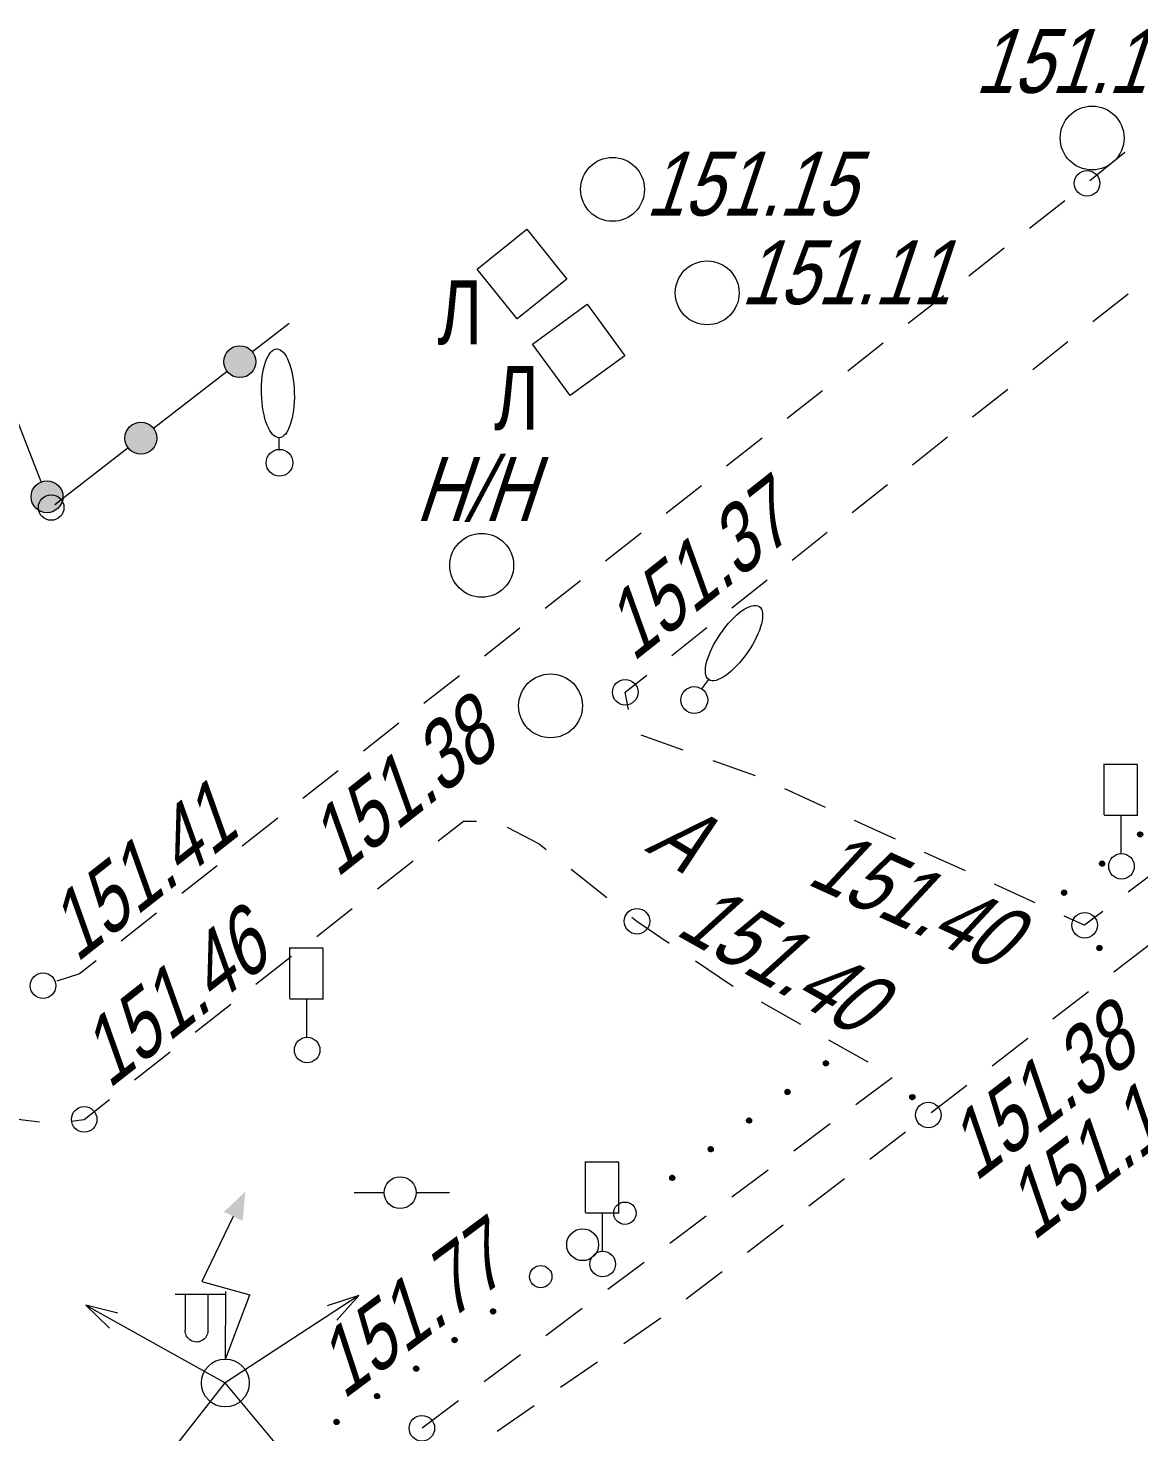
# Model space of a CAD drawing. Header units: metres. Extents: x 382 to 851, y 14083 to 14440.
# Drawn here: x 630.32 to 647.71, y 14277.81 to 14299.78 of the extents above; entities that cross this region are included whole.
import ezdxf

# ---------------------------------------------------------------- set-up
doc = ezdxf.new("R2010")
doc.units = ezdxf.units.M
doc.header["$MEASUREMENT"] = 0
for name, color, linetype, lineweight in [('Бортовой камень', 7, 'Continuous', 25), ('Вышки', 7, 'Continuous', 25), ('Горизонтали', 7, 'Continuous', 25), ('Граница улицы', 7, 'Continuous', 25), ('Колодцы', 7, 'Continuous', 25), ('ЛЭП', 7, 'Continuous', 25), ('Люки', 7, 'Continuous', 25), ('Ограды', 7, 'Continuous', 25), ('Отдельно стоящее дерево', 7, 'Continuous', 25), ('Полоса деревьев', 7, 'Continuous', 25), ('Светофоры', 7, 'Continuous', 25), ('Фонтаны', 7, 'Continuous', 25)]:
    doc.layers.add(name, color=color, linetype=linetype, lineweight=lineweight)
doc.styles.add('Style-RUSSIAN_1251', font='RUSSIAN_1251.shx')
doc.styles.add('Style-RUSSIAN_1251 I 0.32289', font='RUSSIAN_1251.shx', dxfattribs={"oblique": 18.5})

# ---------------------------------------------------------------- blocks, each defined once
blk = doc.blocks.new('msdElementTypeLine_15')
at = {"layer": 'ЛЭП', "color": 251, "linetype": 'Continuous', "lineweight": 9}
blk.add_line((17.54, 22.227), (19.087, 24.191), dxfattribs=at)
blk = doc.blocks.new('RADFON')
at = {"layer": 'Вышки', "linetype": 'Continuous', "lineweight": 9}
blk.add_hatch(color=251, dxfattribs=at).paths.add_polyline_path([(0.273, 2.536), (-0.022, 2.678), (0.313, 2.996)])
at = {"layer": 'Вышки', "color": 251, "linetype": 'Continuous', "lineweight": 9}
for p, q in [((0.125, 2.607), (-0.365, 1.588)), ((-0.365, 1.588), (0.385, 1.382)), ((0.006, 1.386), (-0.784, 1.386)), ((-0.627, 1.386), (-0.627, 0.821)), ((-0.273, 1.386), (-0.273, 0.814)), ((0.004, 0.375), (0.007, 1.434)), ((0.004, 0.375), (0.385, 1.382))]:
    blk.add_line(p, q, dxfattribs=at)
at = {"layer": 'Вышки', "color": 251, "linetype": 'Continuous', "lineweight": 9, "extrusion": (0, 0, -1)}
blk.add_arc((0.45, 0.818), 0.177, 181.1328, 1.1328, dxfattribs=at)
at = {"layer": 'Вышки', "color": 251, "linetype": 'Continuous', "lineweight": 9}
blk.add_arc((0, 0), 0.375, 0, 360, dxfattribs=at)
blk = doc.blocks.new('SIFON_3')
at = {"layer": 'Фонтаны', "color": 251, "linetype": 'Continuous', "lineweight": 9}
for p, q in [((-0.717, 0.004), (-0.253, 0.004)), ((0.244, 0.004), (0.774, 0.004))]:
    blk.add_line(p, q, dxfattribs=at)
blk.add_arc((0, 0), 0.25, 0, 360, dxfattribs=at)
blk = doc.blocks.new('KOLOD_45')
at = {"layer": 'Колодцы', "color": 251, "linetype": 'Continuous', "lineweight": 9}
blk.add_arc((0, 0), 0.5, 0, 360, dxfattribs=at)
blk = doc.blocks.new('KOLOD_46')
at = {"layer": 'Колодцы', "color": 251, "linetype": 'Continuous', "lineweight": 9}
blk.add_arc((0, 0), 0.5, 0, 360, dxfattribs=at)
blk = doc.blocks.new('KOLOD_47')
at = {"layer": 'Колодцы', "color": 251, "linetype": 'Continuous', "lineweight": 9}
blk.add_arc((0, 0), 0.5, 0, 360, dxfattribs=at)
blk = doc.blocks.new('KOLOD_48')
at = {"layer": 'Колодцы', "color": 251, "linetype": 'Continuous', "lineweight": 9}
blk.add_arc((0, 0), 0.5, 0, 360, dxfattribs=at)
blk = doc.blocks.new('DEREVO_271')
at = {"layer": 'Отдельно стоящее дерево', "color": 251, "linetype": 'Continuous', "lineweight": 9, "flags": 128}
blk.add_lwpolyline([(-0.007, 0.21), (-0.007, 0.393)], dxfattribs=at)
at = {"layer": 'Отдельно стоящее дерево', "color": 251, "linetype": 'Continuous', "lineweight": 9}
blk.add_arc((0, 0), 0.21, 0, 360, dxfattribs=at)
blk.add_ellipse((-0.025, 1.088), major_axis=(-0.019, 0.695), ratio=0.369829, dxfattribs=at)
blk = doc.blocks.new('DEREVO_272')
at = {"layer": 'Отдельно стоящее дерево', "color": 251, "linetype": 'Continuous', "lineweight": 9, "flags": 128}
blk.add_lwpolyline([(-0.007, 0.21), (-0.007, 0.393)], dxfattribs=at)
at = {"layer": 'Отдельно стоящее дерево', "color": 251, "linetype": 'Continuous', "lineweight": 9}
blk.add_arc((0, 0), 0.21, 0, 359.99999, dxfattribs=at)
blk.add_ellipse((-0.0255, 1.088), major_axis=(-0.0185, 0.695), ratio=0.3698286, dxfattribs=at)
blk = doc.blocks.new('DORZN1_14')
at = {"layer": 'Светофоры', "color": 251, "linetype": 'Continuous', "lineweight": 9}
for p, q in [((-0.27, 0.806), (-0.27, 1.603)), ((-0.27, 1.598), (0.252, 1.598)), ((0.252, 0.792), (0.252, 1.589)), ((-0.27, 0.801), (0.248, 0.801)), ((-0.004, 0.2), (-0.004, 0.801))]:
    blk.add_line(p, q, dxfattribs=at)
blk.add_arc((0, 0), 0.2, 0, 360, dxfattribs=at)
blk = doc.blocks.new('DORZN1_15')
at = {"layer": 'Светофоры', "color": 251, "linetype": 'Continuous', "lineweight": 9}
for p, q in [((-0.27, 0.806), (-0.27, 1.603)), ((-0.27, 1.598), (0.252, 1.598)), ((0.252, 0.792), (0.252, 1.589)), ((-0.27, 0.801), (0.248, 0.801)), ((-0.004, 0.2), (-0.004, 0.801))]:
    blk.add_line(p, q, dxfattribs=at)
blk.add_arc((0, 0), 0.2, 0, 360, dxfattribs=at)
blk = doc.blocks.new('KOLOD_54')
at = {"layer": 'Колодцы', "color": 251, "linetype": 'Continuous', "lineweight": 9}
blk.add_arc((0, 0), 0.5, 0, 360, dxfattribs=at)
blk = doc.blocks.new('PIKET_216')
at = {"layer": 'Горизонтали', "color": 251, "linetype": 'Continuous', "lineweight": 9}
blk.add_arc((0, 0), 0.2, 0, 360, dxfattribs=at)
blk = doc.blocks.new('msdElementTypeLine_18')
at = {"layer": 'Граница улицы', "color": 251, "linetype": 'Continuous', "lineweight": 9}
for p, q in [((0.261, 0.316), (0.232, 0.362)), ((0.253, 0.32), (0.232, 0.352)), ((0.268, 0.316), (0.234, 0.368)), ((0.274, 0.315), (0.236, 0.374)), ((0.243, 0.326), (0.238, 0.333)), ((0.279, 0.316), (0.239, 0.378)), ((0.284, 0.318), (0.243, 0.382)), ((0.289, 0.32), (0.246, 0.385)), ((0.294, 0.322), (0.25, 0.389)), ((0.297, 0.325), (0.255, 0.391)), ((0.301, 0.329), (0.26, 0.392)), ((0.304, 0.333), (0.265, 0.394)), ((0.307, 0.338), (0.271, 0.394)), ((0.309, 0.344), (0.277, 0.393)), ((0.311, 0.351), (0.283, 0.393)), ((0.309, 0.362), (0.293, 0.387))]:
    blk.add_line(p, q, dxfattribs=at)
blk.add_circle((0.271, 0.355), 0.04, dxfattribs=at)
blk = doc.blocks.new('PIKET_218')
at = {"layer": 'Горизонтали', "color": 251, "linetype": 'Continuous', "lineweight": 9}
blk.add_arc((0, 0), 0.2, 0, 360, dxfattribs=at)
blk = doc.blocks.new('PIKET_219')
at = {"layer": 'Горизонтали', "color": 251, "linetype": 'Continuous', "lineweight": 9}
blk.add_arc((0, 0), 0.2, 0, 360, dxfattribs=at)
blk = doc.blocks.new('PIKET_220')
at = {"layer": 'Горизонтали', "color": 251, "linetype": 'Continuous', "lineweight": 9}
blk.add_arc((0, 0), 0.2, 0, 360, dxfattribs=at)
blk = doc.blocks.new('PIKET_221')
at = {"layer": 'Горизонтали', "color": 251, "linetype": 'Continuous', "lineweight": 9}
blk.add_arc((0, 0), 0.2, 0, 360, dxfattribs=at)
blk = doc.blocks.new('DORZN1_19')
at = {"layer": 'Светофоры', "color": 251, "linetype": 'Continuous', "lineweight": 9}
for p, q in [((-0.27, 0.806), (-0.27, 1.603)), ((-0.27, 1.598), (0.252, 1.598)), ((0.252, 0.792), (0.252, 1.589)), ((-0.27, 0.801), (0.248, 0.801)), ((-0.004, 0.2), (-0.004, 0.801))]:
    blk.add_line(p, q, dxfattribs=at)
blk.add_arc((0, 0), 0.2, 0, 360, dxfattribs=at)
blk = doc.blocks.new('msdElementTypeLine_19')
at = {"layer": 'Граница улицы', "color": 251, "linetype": 'Continuous', "lineweight": 9}
for p, q in [((0.325, 0.28), (0.289, 0.32)), ((0.332, 0.28), (0.291, 0.327)), ((0.316, 0.283), (0.291, 0.311)), ((0.338, 0.281), (0.292, 0.333)), ((0.343, 0.283), (0.294, 0.338)), ((0.348, 0.285), (0.297, 0.342)), ((0.352, 0.288), (0.3, 0.346)), ((0.306, 0.287), (0.3, 0.294)), ((0.356, 0.29), (0.303, 0.35)), ((0.36, 0.295), (0.308, 0.353)), ((0.363, 0.299), (0.313, 0.355)), ((0.365, 0.303), (0.317, 0.357)), ((0.367, 0.309), (0.323, 0.358)), ((0.368, 0.315), (0.329, 0.359)), ((0.369, 0.322), (0.336, 0.359)), ((0.366, 0.332), (0.346, 0.355))]:
    blk.add_line(p, q, dxfattribs=at)
blk.add_circle((0.329, 0.32), 0.04, dxfattribs=at)
blk = doc.blocks.new('msdElementTypeLineString_74')
at = {"layer": 'Полоса деревьев', "color": 251, "linetype": 'Continuous', "lineweight": 9}
for p, q in [((22.307, 10.022), (22.26, 9.988)), ((22.313, 10.021), (22.26, 9.981)), ((22.301, 10.024), (22.261, 9.994)), ((22.318, 10.018), (22.261, 9.975)), ((22.323, 10.016), (22.263, 9.971)), ((22.327, 10.012), (22.264, 9.966)), ((22.29, 10.022), (22.266, 10.004)), ((22.331, 10.009), (22.266, 9.961)), ((22.333, 10.004), (22.27, 9.958)), ((22.335, 10), (22.274, 9.954)), ((22.337, 9.995), (22.278, 9.951)), ((22.339, 9.99), (22.282, 9.948)), ((22.338, 9.983), (22.289, 9.946)), ((22.338, 9.977), (22.295, 9.945)), ((22.335, 9.968), (22.304, 9.945)), ((22.33, 9.958), (22.322, 9.953)), ((21.699, 9.576), (21.659, 9.546)), ((21.705, 9.574), (21.659, 9.539)), ((21.712, 9.572), (21.659, 9.533)), ((21.717, 9.57), (21.659, 9.527)), ((21.722, 9.567), (21.662, 9.523)), ((21.725, 9.564), (21.663, 9.517)), ((21.688, 9.574), (21.664, 9.556)), ((21.729, 9.561), (21.665, 9.513)), ((21.731, 9.556), (21.669, 9.509)), ((21.734, 9.551), (21.673, 9.506)), ((21.736, 9.547), (21.676, 9.503)), ((21.737, 9.542), (21.681, 9.5)), ((21.737, 9.535), (21.687, 9.498)), ((21.737, 9.529), (21.693, 9.497)), ((21.733, 9.52), (21.703, 9.497)), ((21.728, 9.51), (21.721, 9.505)), ((21.11, 9.124), (21.057, 9.085)), ((21.098, 9.128), (21.058, 9.098)), ((21.104, 9.126), (21.058, 9.091)), ((21.116, 9.122), (21.058, 9.079)), ((21.12, 9.119), (21.06, 9.075)), ((21.124, 9.116), (21.061, 9.069)), ((21.087, 9.126), (21.063, 9.108)), ((21.128, 9.113), (21.064, 9.065)), ((21.13, 9.108), (21.067, 9.061)), ((21.132, 9.103), (21.071, 9.058)), ((21.134, 9.099), (21.075, 9.054)), ((21.136, 9.093), (21.08, 9.052)), ((21.136, 9.087), (21.086, 9.05)), ((21.135, 9.081), (21.092, 9.048)), ((21.132, 9.072), (21.101, 9.049)), ((21.127, 9.062), (21.12, 9.057)), ((20.496, 8.68), (20.456, 8.65)), ((20.503, 8.678), (20.456, 8.643)), ((20.509, 8.676), (20.456, 8.637)), ((20.514, 8.674), (20.456, 8.631)), ((20.519, 8.671), (20.459, 8.626)), ((20.523, 8.668), (20.46, 8.621)), ((20.485, 8.678), (20.461, 8.66)), ((20.526, 8.664), (20.462, 8.617)), ((20.529, 8.66), (20.466, 8.613)), ((20.531, 8.655), (20.47, 8.61)), ((20.533, 8.651), (20.474, 8.606)), ((20.534, 8.645), (20.478, 8.604)), ((20.534, 8.639), (20.484, 8.602)), ((20.534, 8.633), (20.491, 8.6)), ((20.53, 8.624), (20.5, 8.601)), ((20.525, 8.614), (20.518, 8.608)), ((19.907, 8.228), (19.854, 8.189)), ((19.895, 8.231), (19.855, 8.202)), ((19.901, 8.23), (19.855, 8.195)), ((19.913, 8.226), (19.855, 8.183)), ((19.917, 8.223), (19.857, 8.178)), ((19.921, 8.22), (19.859, 8.173)), ((19.884, 8.229), (19.86, 8.212)), ((19.925, 8.216), (19.861, 8.169)), ((19.927, 8.212), (19.865, 8.165)), ((19.929, 8.207), (19.868, 8.162)), ((19.932, 8.203), (19.872, 8.158)), ((19.933, 8.197), (19.877, 8.155)), ((19.933, 8.191), (19.883, 8.154)), ((19.932, 8.185), (19.889, 8.152)), ((19.929, 8.176), (19.899, 8.153)), ((19.924, 8.166), (19.917, 8.16)), ((17.088, 6.14), (17.048, 6.11)), ((17.095, 6.139), (17.048, 6.104)), ((17.101, 6.137), (17.048, 6.098)), ((17.106, 6.135), (17.048, 6.092)), ((17.111, 6.132), (17.051, 6.087)), ((17.115, 6.129), (17.052, 6.082)), ((17.077, 6.138), (17.053, 6.12)), ((17.118, 6.125), (17.054, 6.077)), ((17.121, 6.121), (17.058, 6.074)), ((17.123, 6.116), (17.062, 6.071)), ((17.125, 6.111), (17.066, 6.067)), ((17.126, 6.106), (17.07, 6.064)), ((17.126, 6.1), (17.076, 6.063)), ((17.126, 6.093), (17.083, 6.061)), ((17.122, 6.085), (17.092, 6.062)), ((17.117, 6.075), (17.11, 6.069)), ((16.499, 5.689), (16.446, 5.65)), ((16.487, 5.692), (16.447, 5.662)), ((16.493, 5.691), (16.447, 5.656)), ((16.505, 5.687), (16.447, 5.644)), ((16.509, 5.684), (16.449, 5.639)), ((16.513, 5.681), (16.451, 5.634)), ((16.476, 5.69), (16.452, 5.672)), ((16.517, 5.677), (16.453, 5.629)), ((16.519, 5.673), (16.457, 5.626)), ((16.521, 5.668), (16.46, 5.622)), ((16.523, 5.663), (16.464, 5.619)), ((16.525, 5.658), (16.469, 5.616)), ((16.525, 5.652), (16.475, 5.615)), ((16.524, 5.645), (16.481, 5.613)), ((16.521, 5.637), (16.49, 5.614)), ((16.516, 5.627), (16.509, 5.621)), ((15.886, 5.244), (15.845, 5.214)), ((15.892, 5.242), (15.845, 5.208)), ((15.898, 5.241), (15.845, 5.201)), ((15.903, 5.239), (15.846, 5.196)), ((15.908, 5.236), (15.848, 5.191)), ((15.912, 5.232), (15.849, 5.186)), ((15.875, 5.242), (15.85, 5.224)), ((15.915, 5.229), (15.851, 5.181)), ((15.918, 5.224), (15.855, 5.178)), ((15.92, 5.22), (15.859, 5.174)), ((15.922, 5.215), (15.863, 5.171)), ((15.923, 5.21), (15.867, 5.168)), ((15.923, 5.204), (15.873, 5.167)), ((15.923, 5.197), (15.88, 5.165)), ((15.92, 5.188), (15.889, 5.166)), ((15.915, 5.178), (15.907, 5.173)), ((0.367, 4.766), (0.346, 4.836)), ((0.372, 4.766), (0.35, 4.839)), ((0.378, 4.767), (0.355, 4.841)), ((0.383, 4.767), (0.359, 4.844)), ((0.387, 4.77), (0.364, 4.844)), ((0.392, 4.772), (0.369, 4.844)), ((0.396, 4.776), (0.374, 4.844)), ((0.4, 4.78), (0.38, 4.843)), ((0.403, 4.785), (0.386, 4.841)), ((0.407, 4.791), (0.392, 4.838)), ((0.343, 4.777), (0.332, 4.813)), ((0.335, 4.785), (0.333, 4.794)), ((0.35, 4.771), (0.334, 4.823)), ((0.356, 4.769), (0.338, 4.828)), ((0.362, 4.766), (0.341, 4.833)), ((0.409, 4.802), (0.4, 4.83)), ((15.287, 4.809), (15.231, 4.774)), ((15.281, 4.811), (15.232, 4.78)), ((15.292, 4.807), (15.232, 4.768)), ((15.275, 4.813), (15.233, 4.786)), ((15.297, 4.803), (15.233, 4.763)), ((15.3, 4.8), (15.234, 4.758)), ((15.304, 4.796), (15.236, 4.753)), ((15.264, 4.812), (15.239, 4.796)), ((15.306, 4.791), (15.24, 4.749)), ((15.307, 4.787), (15.243, 4.746)), ((15.309, 4.782), (15.247, 4.742)), ((15.31, 4.777), (15.251, 4.739)), ((15.31, 4.77), (15.257, 4.737)), ((15.309, 4.764), (15.263, 4.735)), ((15.305, 4.755), (15.273, 4.735)), ((15.299, 4.746), (15.292, 4.741)), ((14.655, 4.406), (14.599, 4.37)), ((14.66, 4.403), (14.599, 4.364)), ((14.649, 4.408), (14.6, 4.376)), ((14.643, 4.41), (14.601, 4.383)), ((14.664, 4.4), (14.601, 4.36)), ((14.668, 4.396), (14.602, 4.354)), ((14.632, 4.409), (14.606, 4.392)), ((14.672, 4.393), (14.604, 4.349)), ((14.673, 4.388), (14.608, 4.346)), ((14.675, 4.383), (14.611, 4.342)), ((14.677, 4.378), (14.615, 4.338)), ((14.678, 4.373), (14.619, 4.335)), ((14.677, 4.367), (14.625, 4.333)), ((14.677, 4.36), (14.631, 4.331)), ((14.673, 4.352), (14.641, 4.331)), ((14.667, 4.342), (14.659, 4.337)), ((0.613, 4.074), (0.597, 4.109)), ((0.621, 4.069), (0.599, 4.118)), ((0.604, 4.082), (0.601, 4.09)), ((0.627, 4.067), (0.602, 4.124)), ((0.633, 4.066), (0.605, 4.13)), ((0.638, 4.066), (0.608, 4.134)), ((0.643, 4.067), (0.613, 4.137)), ((0.648, 4.068), (0.617, 4.14)), ((0.653, 4.069), (0.621, 4.143)), ((0.657, 4.072), (0.626, 4.144)), ((0.662, 4.075), (0.631, 4.144)), ((0.665, 4.079), (0.636, 4.145)), ((0.669, 4.084), (0.642, 4.144)), ((0.672, 4.089), (0.648, 4.143)), ((0.675, 4.095), (0.654, 4.141)), ((0.675, 4.106), (0.663, 4.134)), ((11.675, 2.575), (11.617, 2.543)), ((11.68, 2.572), (11.617, 2.538)), ((11.669, 2.578), (11.618, 2.55)), ((11.684, 2.569), (11.618, 2.533)), ((11.663, 2.58), (11.619, 2.556)), ((11.687, 2.565), (11.619, 2.527)), ((11.691, 2.561), (11.621, 2.523)), ((11.692, 2.556), (11.624, 2.519)), ((11.652, 2.58), (11.625, 2.565)), ((11.694, 2.552), (11.627, 2.515)), ((11.695, 2.547), (11.63, 2.511)), ((11.696, 2.541), (11.635, 2.507)), ((11.695, 2.535), (11.64, 2.505)), ((11.694, 2.529), (11.646, 2.503)), ((11.689, 2.52), (11.656, 2.502)), ((11.683, 2.511), (11.675, 2.507)), ((11.018, 2.213), (10.96, 2.181)), ((11.023, 2.21), (10.96, 2.175)), ((11.012, 2.215), (10.961, 2.187)), ((11.006, 2.218), (10.962, 2.194)), ((11.027, 2.207), (10.962, 2.17)), ((11.031, 2.203), (10.962, 2.165)), ((11.034, 2.199), (10.964, 2.16)), ((10.995, 2.217), (10.969, 2.203)), ((11.035, 2.194), (10.967, 2.156)), ((11.037, 2.189), (10.97, 2.152)), ((11.039, 2.184), (10.974, 2.149)), ((11.039, 2.179), (10.978, 2.145)), ((11.038, 2.173), (10.984, 2.143)), ((11.037, 2.166), (10.99, 2.14)), ((11.032, 2.158), (10.999, 2.14)), ((11.026, 2.149), (11.018, 2.145)), ((10.353, 1.875), (10.288, 1.844)), ((10.348, 1.879), (10.289, 1.85)), ((10.343, 1.881), (10.29, 1.856)), ((10.357, 1.872), (10.29, 1.839)), ((10.36, 1.868), (10.29, 1.834)), ((10.363, 1.864), (10.291, 1.829)), ((10.337, 1.884), (10.292, 1.862)), ((10.365, 1.859), (10.294, 1.825)), ((10.366, 1.854), (10.297, 1.821)), ((10.326, 1.884), (10.299, 1.871)), ((10.367, 1.849), (10.3, 1.817)), ((10.368, 1.843), (10.304, 1.813)), ((10.366, 1.837), (10.31, 1.81)), ((10.365, 1.831), (10.316, 1.807)), ((10.36, 1.823), (10.325, 1.806)), ((10.353, 1.814), (10.345, 1.81)), ((9.673, 1.553), (9.613, 1.524)), ((9.678, 1.55), (9.613, 1.519)), ((9.681, 1.546), (9.614, 1.514)), ((9.685, 1.542), (9.614, 1.508)), ((9.667, 1.556), (9.615, 1.531)), ((9.661, 1.559), (9.616, 1.537)), ((9.65, 1.559), (9.623, 1.546)), ((2.937, 1.448), (2.879, 1.487)), ((2.931, 1.446), (2.879, 1.481)), ((2.941, 1.451), (2.88, 1.492)), ((2.925, 1.444), (2.88, 1.474)), ((2.945, 1.454), (2.882, 1.497)), ((2.949, 1.458), (2.884, 1.502)), ((2.915, 1.444), (2.884, 1.466)), ((2.952, 1.462), (2.886, 1.506)), ((2.954, 1.466), (2.89, 1.51)), ((2.956, 1.471), (2.894, 1.513)), ((2.904, 1.446), (2.897, 1.451)), ((2.957, 1.476), (2.898, 1.517)), ((2.958, 1.482), (2.903, 1.519)), ((2.957, 1.488), (2.909, 1.521)), ((2.957, 1.495), (2.915, 1.523)), ((2.951, 1.505), (2.926, 1.521)), ((9.688, 1.538), (9.616, 1.503)), ((9.689, 1.533), (9.619, 1.499)), ((9.69, 1.528), (9.622, 1.495)), ((9.691, 1.523), (9.625, 1.491)), ((9.692, 1.518), (9.629, 1.488)), ((9.69, 1.512), (9.634, 1.485)), ((9.689, 1.505), (9.64, 1.482)), ((9.684, 1.498), (9.65, 1.481)), ((9.677, 1.489), (9.669, 1.485)), ((3.58, 1.063), (3.525, 1.1)), ((3.579, 1.069), (3.531, 1.102)), ((3.579, 1.076), (3.537, 1.104)), ((3.573, 1.086), (3.548, 1.102)), ((8.997, 1.228), (8.937, 1.199)), ((9.002, 1.224), (8.937, 1.193)), ((9.006, 1.221), (8.938, 1.188)), ((8.991, 1.23), (8.939, 1.205)), ((9.009, 1.217), (8.939, 1.183)), ((8.985, 1.233), (8.94, 1.212)), ((9.012, 1.213), (8.94, 1.178)), ((9.013, 1.208), (8.943, 1.174)), ((9.014, 1.203), (8.946, 1.17)), ((8.974, 1.233), (8.947, 1.22)), ((9.016, 1.198), (8.949, 1.166)), ((9.016, 1.193), (8.953, 1.162)), ((9.015, 1.186), (8.959, 1.159)), ((9.013, 1.18), (8.965, 1.157)), ((9.008, 1.172), (8.974, 1.156)), ((9.001, 1.163), (8.993, 1.159)), ((3.559, 1.029), (3.501, 1.068)), ((3.564, 1.032), (3.502, 1.073)), ((3.553, 1.027), (3.502, 1.062)), ((3.547, 1.025), (3.502, 1.055)), ((3.567, 1.035), (3.504, 1.078)), ((3.571, 1.039), (3.506, 1.083)), ((3.537, 1.025), (3.506, 1.047)), ((3.574, 1.043), (3.508, 1.087)), ((3.576, 1.047), (3.512, 1.091)), ((3.578, 1.052), (3.516, 1.094)), ((3.526, 1.027), (3.519, 1.032)), ((3.579, 1.057), (3.52, 1.098)), ((4.239, 0.704), (4.171, 0.734)), ((4.235, 0.701), (4.171, 0.729)), ((4.242, 0.709), (4.172, 0.739)), ((4.229, 0.698), (4.173, 0.723)), ((4.245, 0.713), (4.174, 0.744)), ((4.224, 0.695), (4.174, 0.717)), ((4.248, 0.717), (4.175, 0.749)), ((4.249, 0.722), (4.178, 0.753)), ((4.214, 0.693), (4.18, 0.709)), ((4.25, 0.727), (4.182, 0.757)), ((4.25, 0.732), (4.184, 0.761)), ((4.25, 0.738), (4.189, 0.765)), ((4.248, 0.744), (4.195, 0.768)), ((4.203, 0.693), (4.195, 0.697)), ((4.246, 0.75), (4.201, 0.771)), ((4.239, 0.759), (4.212, 0.771)), ((4.947, 0.452), (4.874, 0.475)), ((4.944, 0.448), (4.874, 0.47)), ((4.941, 0.443), (4.874, 0.465)), ((4.949, 0.456), (4.875, 0.48)), ((4.952, 0.461), (4.876, 0.485)), ((4.935, 0.44), (4.876, 0.459)), ((4.952, 0.466), (4.878, 0.49)), ((4.93, 0.436), (4.879, 0.453)), ((4.953, 0.471), (4.881, 0.494)), ((4.952, 0.476), (4.884, 0.499)), ((4.921, 0.434), (4.885, 0.446)), ((4.951, 0.482), (4.888, 0.502)), ((4.949, 0.488), (4.894, 0.506)), ((4.947, 0.494), (4.899, 0.509)), ((4.939, 0.502), (4.91, 0.511)), ((4.91, 0.432), (4.901, 0.435)), ((5.683, 0.308), (5.604, 0.32)), ((5.682, 0.303), (5.605, 0.315)), ((5.68, 0.298), (5.605, 0.31)), ((5.678, 0.293), (5.605, 0.305)), ((5.683, 0.313), (5.606, 0.325)), ((5.676, 0.289), (5.606, 0.299)), ((5.683, 0.318), (5.609, 0.329)), ((5.671, 0.284), (5.61, 0.294)), ((5.682, 0.323), (5.611, 0.334)), ((5.666, 0.28), (5.613, 0.288)), ((5.68, 0.329), (5.614, 0.339)), ((5.676, 0.334), (5.619, 0.343)), ((5.657, 0.276), (5.62, 0.282)), ((5.673, 0.34), (5.624, 0.347)), ((5.664, 0.346), (5.634, 0.351)), ((5.647, 0.273), (5.638, 0.274))]:
    blk.add_line(p, q, dxfattribs=at)
for centre, radius in [((22.299, 9.984), 0.04), ((21.698, 9.536), 0.04), ((21.096, 9.088), 0.04), ((20.495, 8.64), 0.04), ((19.893, 8.192), 0.04), ((19.152, 7.639), 0.175), ((18.49, 7.146), 0.25), ((17.834, 6.646), 0.175), ((17.087, 6.101), 0.04), ((16.485, 5.652), 0.04), ((15.884, 5.204), 0.04), ((0.37, 4.805), 0.04), ((15.271, 4.774), 0.04), ((14.638, 4.37), 0.04), ((0.636, 4.106), 0.04), ((13.859, 3.872), 0.175), ((13.163, 3.429), 0.25), ((1.111, 3.313), 0.175), ((12.473, 2.977), 0.175), ((1.669, 2.705), 0.25), ((11.656, 2.541), 0.04), ((2.219, 2.09), 0.175), ((10.999, 2.179), 0.04), ((10.328, 1.845), 0.04), ((9.652, 1.52), 0.04), ((2.919, 1.483), 0.04), ((3.541, 1.064), 0.04), ((8.976, 1.194), 0.04), ((8.126, 0.834), 0.175), ((4.211, 0.732), 0.04), ((7.352, 0.547), 0.25), ((4.913, 0.472), 0.04), ((5.644, 0.313), 0.04), ((6.582, 0.252), 0.175)]:
    blk.add_circle(centre, radius, dxfattribs=at)
blk = doc.blocks.new('PIKET_222')
at = {"layer": 'Горизонтали', "color": 251, "linetype": 'Continuous', "lineweight": 9}
blk.add_arc((0, 0), 0.2, 0, 360, dxfattribs=at)
blk = doc.blocks.new('PIKET_223')
at = {"layer": 'Горизонтали', "color": 251, "linetype": 'Continuous', "lineweight": 9}
blk.add_arc((0, 0), 0.2, 0, 360, dxfattribs=at)
blk = doc.blocks.new('PIKET_230')
at = {"layer": 'Горизонтали', "color": 251, "linetype": 'Continuous', "lineweight": 9}
blk.add_arc((0, 0), 0.2, 0, 360, dxfattribs=at)
blk = doc.blocks.new('msdElementTypeShape_1')
at = {"layer": 'Граница улицы', "color": 251, "linetype": 'Continuous', "lineweight": 9}
for p, q in [((15.791, 13.279), (16.349, 13.718)), ((18.827, 13.583), (19.384, 13.142)), ((14.84, 12.531), (15.398, 12.97)), ((13.889, 11.783), (14.447, 12.222)), ((12.939, 11.036), (13.496, 11.474)), ((21.799, 11.509), (22.417, 11.161)), ((22.853, 10.916), (23.471, 10.568)), ((11.988, 10.288), (12.546, 10.726)), ((7.466, 10.387), (8.152, 10.207)), ((23.849, 10.319), (23.28, 9.895)), ((5.284, 9.684), (5.872, 10.08)), ((8.636, 10.079), (9.322, 9.899)), ((22.879, 9.597), (22.31, 9.173)), ((4.281, 9.008), (4.869, 9.404)), ((21.909, 8.874), (21.34, 8.45)), ((3.278, 8.331), (3.866, 8.728)), ((20.939, 8.151), (20.37, 7.727)), ((2.275, 7.655), (2.863, 8.052)), ((1.272, 6.979), (1.86, 7.376)), ((19.969, 7.429), (19.4, 7.005)), ((18.999, 6.706), (18.43, 6.282)), ((18.029, 5.983), (17.46, 5.559)), ((0, 5.517), (0.02, 5.871)), ((0.105, 5.178), (0, 5.517)), ((17.059, 5.261), (16.49, 4.837)), ((0.546, 4.054), (0.259, 4.703)), ((16.069, 4.567), (15.471, 4.186)), ((15.05, 3.916), (14.451, 3.535)), ((12.994, 2.643), (12.372, 2.3)), ((10.851, 1.523), (10.211, 1.215)), ((8.642, 0.542), (7.976, 0.296)), ((6.303, 0.043), (5.602, 0.149)), ((7.494, 0.171), (6.796, 0.04))]:
    blk.add_line(p, q, dxfattribs=at)
at = {"layer": 'Граница улицы', "color": 251, "linetype": 'Continuous', "lineweight": 9, "flags": 128}
for points in [[(16.742, 14.027), (17.137, 14.338), (17.343, 14.338)], [(17.82, 14.243), (18.322, 13.983), (18.435, 13.893)], [(19.776, 12.832), (19.854, 12.77), (20.359, 12.429)], [(20.773, 12.149), (21.336, 11.769), (21.363, 11.754)], [(6.287, 10.36), (6.335, 10.392), (6.79, 10.491), (6.975, 10.473)], [(10.995, 9.64), (11.2, 9.668), (11.595, 9.979)], [(9.806, 9.771), (10.202, 9.667), (10.499, 9.629)], [(0.285, 6.287), (0.322, 6.339), (0.857, 6.7)], [(1.269, 3.086), (1.063, 3.315), (0.831, 3.644)], [(14.03, 3.266), (13.44, 2.889), (13.432, 2.884)], [(2.096, 2.205), (1.803, 2.49), (1.603, 2.714)], [(11.935, 2.058), (11.74, 1.951), (11.301, 1.74)], [(2.981, 1.384), (2.84, 1.478), (2.454, 1.856)], [(4.001, 0.739), (3.815, 0.822), (3.396, 1.104)], [(9.761, 0.998), (9.393, 0.821), (9.11, 0.716)], [(5.123, 0.291), (4.711, 0.424), (4.458, 0.536)]]:
    blk.add_lwpolyline(points, dxfattribs=at)
blk = doc.blocks.new('msdElementTypeLine_31')
at = {"layer": 'ЛЭП', "color": 251, "linetype": 'Continuous', "lineweight": 9}
for p, q in [((1.739, 21.267), (0.134, 23.184)), ((17.834, 2.051), (19.439, 0.134))]:
    blk.add_line(p, q, dxfattribs=at)
at = {"layer": 'ЛЭП', "color": 251, "linetype": 'Continuous', "lineweight": 9, "flags": 128}
for points in [[(1.316, 21.564), (1.739, 21.267), (1.52, 21.738)], [(18.257, 1.754), (17.834, 2.051), (18.053, 1.58)]]:
    blk.add_lwpolyline(points, dxfattribs=at)
blk = doc.blocks.new('msdElementTypeLine_32')
at = {"layer": 'ЛЭП', "color": 251, "linetype": 'Continuous', "lineweight": 9}
for p, q in [((2.318, 8.277), (0.134, 9.494)), ((14.751, 1.351), (16.935, 0.134))]:
    blk.add_line(p, q, dxfattribs=at)
at = {"layer": 'ЛЭП', "color": 251, "linetype": 'Continuous', "lineweight": 9, "flags": 128}
for points in [[(1.817, 8.403), (2.318, 8.277), (1.946, 8.638)], [(15.252, 1.225), (14.751, 1.351), (15.123, 0.99)]]:
    blk.add_lwpolyline(points, dxfattribs=at)
blk = doc.blocks.new('PIKET_287')
at = {"layer": 'Горизонтали', "color": 251, "linetype": 'Continuous', "lineweight": 9}
blk.add_arc((0, 0), 0.2, 0, 360, dxfattribs=at)
blk = doc.blocks.new('msdElementTypeLineString_81')
at = {"layer": 'Ограды', "linetype": 'Continuous', "lineweight": 9}
h = blk.add_hatch(color=251, dxfattribs=at)
edge = h.paths.add_edge_path()
edge.add_arc((14.656, 2.533), 0.25, 0, 360)
h = blk.add_hatch(color=251, dxfattribs=at)
edge = h.paths.add_edge_path()
edge.add_arc((13.108, 1.336), 0.25, 0, 360)
h = blk.add_hatch(color=251, dxfattribs=at)
edge = h.paths.add_edge_path()
edge.add_arc((11.638, 0.419), 0.25, 0, 360)
at = {"layer": 'Ограды', "color": 251, "linetype": 'Continuous', "lineweight": 9}
for p, q in [((15.43, 3.132), (14.854, 2.686)), ((14.459, 2.381), (13.306, 1.489)), ((11.547, 0.652), (11.021, 2.01)), ((12.91, 1.184), (11.758, 0.292))]:
    blk.add_line(p, q, dxfattribs=at)
for centre in [(14.656, 2.533), (14.656, 2.533), (13.108, 1.336), (13.108, 1.336), (11.638, 0.419), (11.638, 0.419)]:
    blk.add_circle(centre, 0.25, dxfattribs=at)
blk = doc.blocks.new('msdElementTypeLine_40')
at = {"layer": 'ЛЭП', "color": 251, "linetype": 'Continuous', "lineweight": 9}
for p, q in [((26.538, 17.474), (28.628, 18.846)), ((2.224, 1.506), (0.134, 0.134))]:
    blk.add_line(p, q, dxfattribs=at)
at = {"layer": 'ЛЭП', "color": 251, "linetype": 'Continuous', "lineweight": 9, "flags": 128}
for points in [[(26.882, 17.86), (26.538, 17.474), (27.031, 17.637)], [(1.88, 1.12), (2.224, 1.506), (1.731, 1.343)]]:
    blk.add_lwpolyline(points, dxfattribs=at)
blk = doc.blocks.new('msdElementTypeLineString_98')
at = {"layer": 'Полоса деревьев', "color": 251, "linetype": 'Continuous', "lineweight": 9}
for p, q in [((1.7, 1.396), (1.743, 1.429)), ((1.7, 1.39), (1.749, 1.428)), ((1.7, 1.383), (1.755, 1.426)), ((1.701, 1.378), (1.76, 1.423)), ((1.703, 1.405), (1.733, 1.428)), ((1.703, 1.374), (1.764, 1.42)), ((1.706, 1.369), (1.768, 1.417)), ((1.708, 1.415), (1.715, 1.421)), ((1.708, 1.365), (1.771, 1.413)), ((1.712, 1.361), (1.774, 1.409)), ((1.716, 1.358), (1.775, 1.403)), ((1.104, 0.94), (1.147, 0.973)), ((1.104, 0.934), (1.154, 0.972)), ((1.104, 0.928), (1.16, 0.97)), ((1.106, 0.922), (1.164, 0.967)), ((1.108, 0.949), (1.138, 0.972)), ((1.108, 0.918), (1.168, 0.964)), ((1.11, 0.913), (1.172, 0.961)), ((1.112, 0.909), (1.176, 0.957)), ((1.113, 0.959), (1.12, 0.965)), ((1.116, 0.905), (1.178, 0.953)), ((1.12, 0.902), (1.18, 0.948)), ((1.125, 0.899), (1.182, 0.943)), ((1.13, 0.897), (1.182, 0.937)), ((1.136, 0.896), (1.182, 0.931)), ((1.142, 0.894), (1.182, 0.924)), ((1.153, 0.896), (1.177, 0.914)), ((0.509, 0.485), (0.552, 0.517)), ((0.509, 0.478), (0.558, 0.516)), ((0.509, 0.472), (0.564, 0.514)), ((0.51, 0.467), (0.569, 0.512)), ((0.512, 0.493), (0.542, 0.517)), ((0.512, 0.462), (0.573, 0.508)), ((0.515, 0.457), (0.576, 0.505)), ((0.517, 0.503), (0.524, 0.509)), ((0.517, 0.453), (0.58, 0.501)), ((0.521, 0.45), (0.583, 0.497)), ((0.524, 0.446), (0.584, 0.492)), ((0.529, 0.443), (0.586, 0.487)), ((0.534, 0.441), (0.587, 0.481)), ((0.541, 0.44), (0.587, 0.475)), ((0.547, 0.438), (0.587, 0.469)), ((0.558, 0.44), (0.582, 0.459))]:
    blk.add_line(p, q, dxfattribs=at)
for centre in [(1.739, 1.39), (1.143, 0.934), (0.548, 0.478)]:
    blk.add_circle(centre, 0.04, dxfattribs=at)
blk = doc.blocks.new('msdElementTypeLineString_103')
at = {"layer": 'Граница улицы', "color": 251, "linetype": 'Continuous', "lineweight": 9}
for p, q in [((7.322, 9.449), (7.872, 9.885)), ((6.38, 8.702), (6.93, 9.138)), ((5.438, 7.956), (5.988, 8.392)), ((4.496, 7.209), (5.046, 7.645)), ((3.554, 6.463), (4.104, 6.899)), ((2.612, 5.716), (3.162, 6.152)), ((1.67, 4.97), (2.22, 5.406)), ((0.728, 4.224), (1.278, 4.659)), ((0.908, 2.741), (0.247, 2.977)), ((2.04, 2.337), (1.379, 2.573)), ((3.137, 1.846), (2.498, 2.136)), ((4.231, 1.348), (3.592, 1.639)), ((5.325, 0.85), (4.686, 1.141)), ((6.418, 0.352), (5.78, 0.643)), ((7.193, 0), (6.874, 0.145))]:
    blk.add_line(p, q, dxfattribs=at)
at = {"layer": 'Граница улицы', "color": 251, "linetype": 'Continuous', "lineweight": 9, "flags": 128}
blk.add_lwpolyline([(0.05, 3.378), (0, 3.647), (0.336, 3.913)], dxfattribs=at)
blk = doc.blocks.new('msdElementTypeLineString_110')
at = {"layer": 'Бортовой камень', "color": 251, "linetype": 'Continuous', "lineweight": 9}
for p, q in [((28.592, 13.04), (28.034, 12.611)), ((27.637, 12.307), (27.079, 11.878)), ((26.683, 11.573), (26.125, 11.144)), ((25.728, 10.839), (25.17, 10.41)), ((24.772, 10.107), (24.212, 9.681)), ((23.814, 9.378), (23.254, 8.952)), ((22.856, 8.65), (22.296, 8.223)), ((21.898, 7.921), (21.338, 7.495)), ((20.937, 7.196), (20.358, 6.795)), ((19.947, 6.51), (19.369, 6.109)), ((18.958, 5.824), (18.379, 5.423))]:
    blk.add_line(p, q, dxfattribs=at)
blk = doc.blocks.new('msdElementTypeLineString_111')
at = {"layer": 'Бортовой камень', "color": 251, "linetype": 'Continuous', "lineweight": 9}
for p, q in [((1.249, 0.945), (0.682, 0.516)), ((0.283, 0.214), (0, 0))]:
    blk.add_line(p, q, dxfattribs=at)
blk = doc.blocks.new('msdElementTypeLineString_119')
at = {"layer": 'Граница улицы', "color": 251, "linetype": 'Continuous', "lineweight": 9}
for p, q in [((37.051, 13.042), (36.505, 12.597)), ((36.112, 12.287), (35.557, 11.852)), ((35.164, 11.544), (34.609, 11.109)), ((34.216, 10.8), (33.661, 10.365)), ((33.268, 10.057), (32.713, 9.622)), ((32.32, 9.313), (31.765, 8.878)), ((31.372, 8.569), (30.817, 8.134)), ((30.424, 7.826), (29.869, 7.391)), ((29.476, 7.082), (28.921, 6.647)), ((28.528, 6.339), (27.973, 5.904)), ((27.58, 5.595), (27.025, 5.16)), ((26.632, 4.852), (26.077, 4.417)), ((25.684, 4.108), (25.129, 3.673)), ((24.736, 3.365), (24.181, 2.93)), ((23.788, 2.621), (23.233, 2.186)), ((22.84, 1.878), (22.285, 1.443)), ((21.892, 1.134), (21.337, 0.699))]:
    blk.add_line(p, q, dxfattribs=at)
at = {"layer": 'Граница улицы', "color": 251, "linetype": 'Continuous', "lineweight": 9, "flags": 128}
blk.add_lwpolyline([(20.944, 0.391), (20.683, 0.186), (20.328, 0.07)], dxfattribs=at)

msp = doc.modelspace()

# ---------------------------------------------------------------- linework, layer by layer
at = {"layer": 'Люки', "color": 251, "linetype": 'Continuous', "lineweight": 9, "flags": 128}
for points in [[(638.756, 14295.851), (637.979, 14295.228), (637.353, 14296.008), (638.13, 14296.631), (638.756, 14295.851)], [(639.663, 14294.652), (638.808, 14294.026), (638.218, 14294.833), (639.073, 14295.459), (639.663, 14294.652)]]:
    msp.add_lwpolyline(points, dxfattribs=at)

# ---------------------------------------------------------------- block references
at = {"layer": 'Бортовой камень', "color": 251, "linetype": 'Continuous', "lineweight": 9}
for name, p in [('msdElementTypeLineString_111', (646.863, 14285.736)), ('msdElementTypeLineString_110', (619.288, 14272.389))]:
    msp.add_blockref(name, p, dxfattribs=at)
at = {"layer": 'Вышки', "color": 251, "linetype": 'Continuous', "lineweight": 9}
msp.add_blockref('RADFON', (633.408, 14278.571), dxfattribs=at)
at = {"layer": 'Горизонтали', "color": 251, "linetype": 'Continuous', "lineweight": 9}
for name, p in [('PIKET_287', (646.901, 14297.35)), ('PIKET_216', (630.682, 14292.275)), ('PIKET_219', (639.67, 14289.383)), ('PIKET_221', (639.853, 14285.799)), ('PIKET_218', (646.863, 14285.736)), ('PIKET_223', (630.555, 14284.79)), ('PIKET_220', (644.415, 14282.766)), ('PIKET_222', (631.199, 14282.697)), ('PIKET_230', (636.486, 14277.863))]:
    msp.add_blockref(name, p, dxfattribs=at)
at = {"layer": 'Граница улицы', "color": 251, "linetype": 'Continuous', "lineweight": 9}
for name, p in [('msdElementTypeLineString_119', (610.441, 14284.79)), ('msdElementTypeLineString_103', (639.67, 14285.736)), ('msdElementTypeShape_1', (619.999, 14273.029)), ('msdElementTypeLine_18', (646.823, 14285.025)), ('msdElementTypeLine_19', (643.836, 14282.726))]:
    msp.add_blockref(name, p, dxfattribs=at)
at = {"layer": 'Колодцы', "color": 251, "linetype": 'Continuous', "lineweight": 9}
for name, p in [('KOLOD_48', (646.98, 14298.059)), ('KOLOD_45', (639.471, 14297.255)), ('KOLOD_46', (640.953, 14295.635)), ('KOLOD_47', (637.423, 14291.37)), ('KOLOD_54', (638.5, 14289.17))]:
    msp.add_blockref(name, p, dxfattribs=at)
at = {"layer": 'ЛЭП', "color": 251, "linetype": 'Continuous', "lineweight": 9}
for name, p in [('msdElementTypeLine_40', (633.274, 14278.437)), ('msdElementTypeLine_32', (616.473, 14278.437)), ('msdElementTypeLine_15', (614.321, 14254.38)), ('msdElementTypeLine_31', (633.274, 14255.387))]:
    msp.add_blockref(name, p, dxfattribs=at)
at = {"layer": 'Ограды', "color": 251, "linetype": 'Continuous', "lineweight": 9}
msp.add_blockref('msdElementTypeLineString_81', (618.979, 14292.025), dxfattribs=at)
at = {"layer": 'Отдельно стоящее дерево', "color": 251, "linetype": 'Continuous', "lineweight": 9}
msp.add_blockref('DEREVO_272', (634.257, 14292.975), dxfattribs=at)
at = {"layer": 'Отдельно стоящее дерево', "color": 251, "linetype": 'Continuous', "lineweight": 9, "rotation": 323.8045113970331}
msp.add_blockref('DEREVO_271', (640.751, 14289.261), dxfattribs=at)
at = {"layer": 'Полоса деревьев', "color": 251, "linetype": 'Continuous', "lineweight": 9}
for name, p in [('msdElementTypeLineString_98', (645.993, 14285.768)), ('msdElementTypeLineString_74', (620.513, 14273.59))]:
    msp.add_blockref(name, p, dxfattribs=at)
at = {"layer": 'Светофоры', "color": 251, "linetype": 'Continuous', "lineweight": 9}
for name, p in [('DORZN1_14', (647.44, 14286.659)), ('DORZN1_19', (634.69, 14283.783)), ('DORZN1_15', (639.318, 14280.433))]:
    msp.add_blockref(name, p, dxfattribs=at)
at = {"layer": 'Фонтаны', "color": 251, "linetype": 'Continuous', "lineweight": 9}
msp.add_blockref('SIFON_3', (636.145, 14281.55), dxfattribs=at)

# ---------------------------------------------------------------- texts
at = {"layer": 'Горизонтали', "color": 251, "linetype": 'Continuous', "lineweight": 9, "style": 'Style-RUSSIAN_1251 I 0.32289', "oblique": 18.5, "width": 0.8}
for s, rotation, p in [('151.37', 38.3935, (639.793, 14289.849)), ('151.41', 38.1883, (631.081, 14285.14)), ('151.40', 335.5331, (642.488, 14286.391)), ('151.46', 38.1883, (631.585, 14283.165)), ('151.40', 330.6529, (640.431, 14285.603)), ('151.38', 37.5477, (645.155, 14281.71)), ('151.13', 37.5477, (646.058, 14280.782)), ('151.77', 36.6884, (635.257, 14278.303))]:
    msp.add_text(s, height=1, rotation=rotation, dxfattribs=at).set_placement(p)
at = {"layer": 'Граница улицы', "color": 251, "linetype": 'Continuous', "lineweight": 9, "style": 'Style-RUSSIAN_1251 I 0.32289', "oblique": 18.5, "width": 0.799996}
msp.add_text('А', height=1, rotation=328.6586, dxfattribs=at).set_placement((639.96, 14286.914))
at = {"layer": 'Колодцы', "color": 251, "linetype": 'Continuous', "lineweight": 9, "style": 'Style-RUSSIAN_1251 I 0.32289', "oblique": 18.5}
for s, width, p in [('151.13', 0.799996, (645.142, 14298.765)), ('151.15', 0.799996, (639.984, 14296.846)), ('151.11', 0.799996, (641.477, 14295.458)), ('Н/Н', 0.8, (636.381, 14292.064))]:
    msp.add_text(s, height=1, dxfattribs=dict(at, width=width)).set_placement(p)
at = {"layer": 'Колодцы', "color": 251, "linetype": 'Continuous', "lineweight": 9, "style": 'Style-RUSSIAN_1251 I 0.32289', "oblique": 18.5, "width": 0.8}
msp.add_text('151.38', height=1, rotation=38.2869, dxfattribs=at).set_placement((635.153, 14286.468))
at = {"layer": 'Люки', "color": 251, "linetype": 'Continuous', "lineweight": 9, "style": 'Style-RUSSIAN_1251', "width": 0.799996}
for p in [(636.731, 14294.83), (637.614, 14293.492)]:
    msp.add_text('Л', height=1, dxfattribs=at).set_placement(p)

doc.saveas('drawing.dxf')
